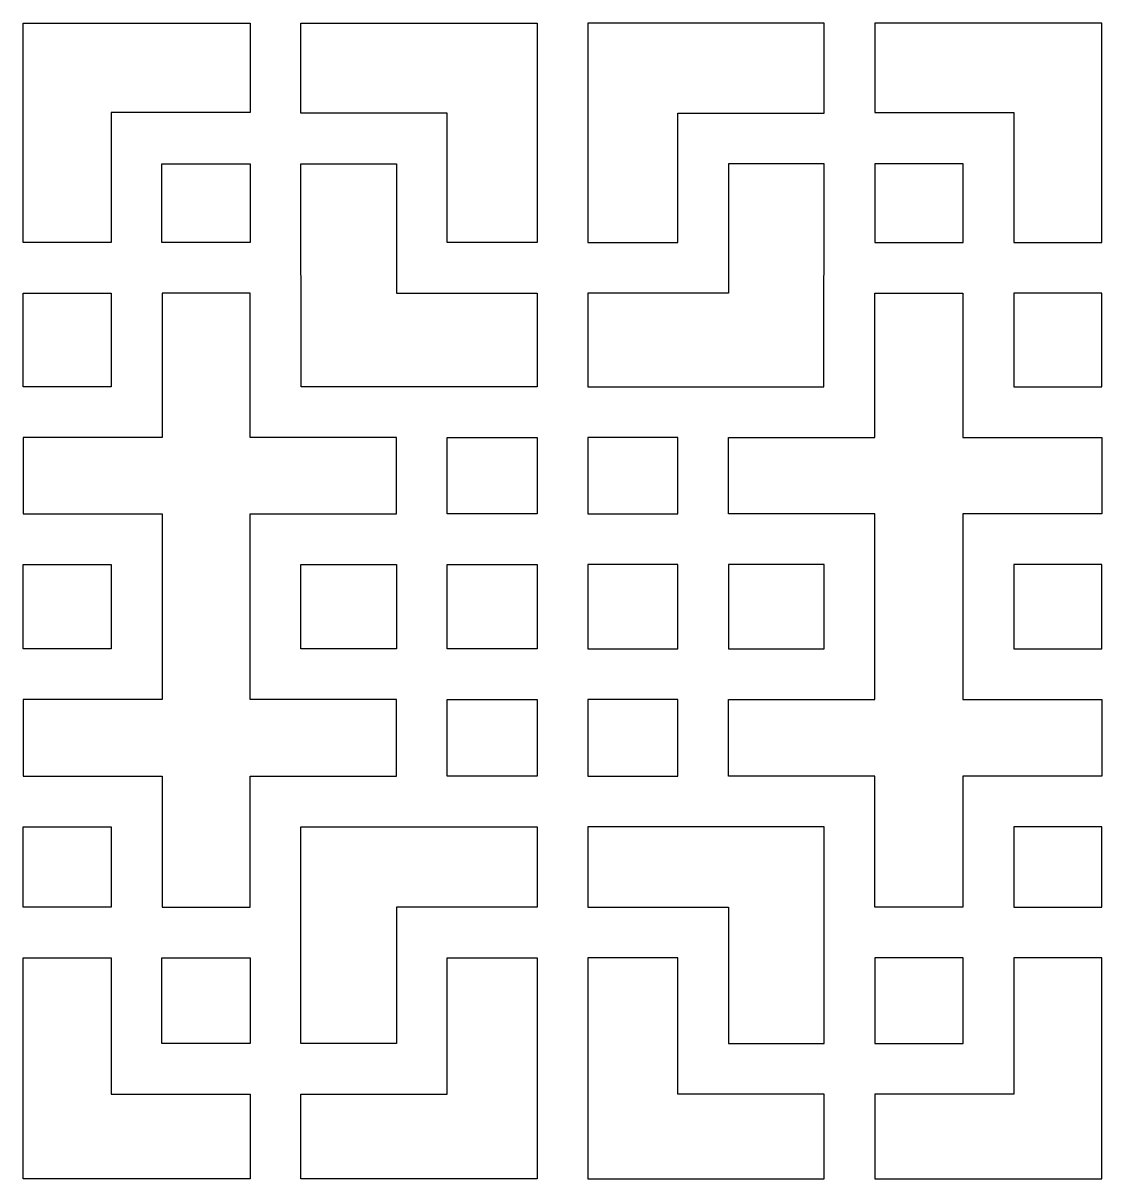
# Model space of a CAD drawing. Header units: centimetres. Extents: x -149 to 149, y -171 to 171.
# Drawn here: x 61 to 108.7, y 54.2 to 105.2 of the extents above; entities that cross this region are included whole.
import ezdxf

# ---------------------------------------------------------------- set-up
doc = ezdxf.new("R2010")
doc.units = ezdxf.units.CM
doc.header["$MEASUREMENT"] = 0
doc.layers.add('layer 1', color=7, linetype='Continuous')

msp = doc.modelspace()

# ---------------------------------------------------------------- linework, layer by layer
at = {"layer": 'layer 1', "color": 142}
for points, knots in [([(64.91461, 101.27579), (64.91461, 101.27579), (71.04249, 101.27579), (71.04249, 101.27579), (71.04249, 101.27579), (71.04249, 101.27579), (71.04249, 105.21952), (71.04249, 105.21952), (71.04249, 105.21952), (71.04249, 105.21952), (61.03227, 105.21952), (61.03227, 105.21952), (61.03227, 105.21952), (61.03227, 105.21952), (61.03227, 95.54164), (61.03227, 95.54164), (61.03227, 95.54164), (61.03227, 95.54164), (64.91461, 95.54164), (64.91461, 95.54164), (64.91461, 95.54164), (64.91461, 95.54164), (64.91461, 101.27579), (64.91461, 101.27579)], [0, 0, 0, 0, 0.14285714, 0.14285714, 0.14285714, 0.14285714, 0.28571429, 0.28571429, 0.28571429, 0.28571429, 0.42857143, 0.42857143, 0.42857143, 0.42857143, 0.57142857, 0.57142857, 0.57142857, 0.57142857, 0.71428571, 0.71428571, 0.71428571, 0.71428571, 1, 1, 1, 1]), ([(79.74825, 101.24401), (79.74825, 101.24401), (79.74824, 95.54164), (79.74824, 95.54164), (79.74824, 95.54164), (79.74824, 95.54164), (83.72065, 95.54164), (83.72065, 95.54164), (83.72065, 95.54164), (83.72065, 95.54164), (83.72065, 105.21952), (83.72065, 105.21952), (83.72065, 105.21952), (83.72065, 105.21952), (73.27872, 105.21952), (73.27872, 105.21952), (73.27872, 105.21952), (73.27872, 105.21952), (73.27872, 101.24401), (73.27872, 101.24401), (73.27872, 101.24401), (73.27872, 101.24401), (79.74825, 101.24401), (79.74825, 101.24401)], [0, 0, 0, 0, 0.14285714, 0.14285714, 0.14285714, 0.14285714, 0.28571429, 0.28571429, 0.28571429, 0.28571429, 0.42857143, 0.42857143, 0.42857143, 0.42857143, 0.57142857, 0.57142857, 0.57142857, 0.57142857, 0.71428571, 0.71428571, 0.71428571, 0.71428571, 1, 1, 1, 1]), ([(89.92958, 101.24401), (89.92958, 101.24401), (89.92959, 95.54164), (89.92959, 95.54164), (89.92959, 95.54164), (89.92959, 95.54164), (85.95718, 95.54164), (85.95718, 95.54164), (85.95718, 95.54164), (85.95718, 95.54164), (85.95718, 105.21952), (85.95718, 105.21952), (85.95718, 105.21952), (85.95718, 105.21952), (96.39912, 105.21952), (96.39912, 105.21952), (96.39912, 105.21952), (96.39912, 105.21952), (96.39912, 101.24401), (96.39912, 101.24401), (96.39912, 101.24401), (96.39912, 101.24401), (89.92958, 101.24401), (89.92958, 101.24401)], [0, 0, 0, 0, 0.14285714, 0.14285714, 0.14285714, 0.14285714, 0.28571429, 0.28571429, 0.28571429, 0.28571429, 0.42857143, 0.42857143, 0.42857143, 0.42857143, 0.57142857, 0.57142857, 0.57142857, 0.57142857, 0.71428571, 0.71428571, 0.71428571, 0.71428571, 1, 1, 1, 1]), ([(104.76322, 101.27579), (104.76322, 101.27579), (98.63534, 101.27579), (98.63534, 101.27579), (98.63534, 101.27579), (98.63534, 101.27579), (98.63534, 105.21952), (98.63534, 105.21952), (98.63534, 105.21952), (98.63534, 105.21952), (108.64556, 105.21952), (108.64556, 105.21952), (108.64556, 105.21952), (108.64556, 105.21952), (108.64556, 95.54164), (108.64556, 95.54164), (108.64556, 95.54164), (108.64556, 95.54164), (104.76322, 95.54164), (104.76322, 95.54164), (104.76322, 95.54164), (104.76322, 95.54164), (104.76322, 101.27579), (104.76322, 101.27579)], [0, 0, 0, 0, 0.14285714, 0.14285714, 0.14285714, 0.14285714, 0.28571429, 0.28571429, 0.28571429, 0.28571429, 0.42857143, 0.42857143, 0.42857143, 0.42857143, 0.57142857, 0.57142857, 0.57142857, 0.57142857, 0.71428571, 0.71428571, 0.71428571, 0.71428571, 1, 1, 1, 1]), ([(71.04249, 99.00779), (71.04249, 99.00779), (67.15084, 99.00779), (67.15084, 99.00779), (67.15084, 99.00779), (67.15084, 99.00779), (67.15084, 95.54164), (67.15084, 95.54164), (67.15084, 95.54164), (67.15084, 95.54164), (71.04249, 95.54164), (71.04249, 95.54164), (71.04249, 95.54164), (71.04249, 95.54164), (71.04249, 99.00779), (71.04249, 99.00779)], [0, 0, 0, 0, 0.2, 0.2, 0.2, 0.2, 0.4, 0.4, 0.4, 0.4, 0.6, 0.6, 0.6, 0.6, 1, 1, 1, 1]), ([(73.30184, 89.16211), (73.30184, 89.16211), (83.72065, 89.16219), (83.72065, 89.16219), (83.72065, 89.16219), (83.72065, 89.16219), (83.72065, 93.30542), (83.72065, 93.30542), (83.72065, 93.30542), (83.72065, 93.30542), (77.50891, 93.30485), (77.50891, 93.30485), (77.50891, 93.30485), (77.50891, 93.30485), (77.50891, 99.00779), (77.50891, 99.00779), (77.50891, 99.00779), (77.50891, 99.00779), (73.28182, 99.00779), (73.28182, 99.00779), (73.28182, 99.00779), (73.28182, 99.00779), (73.30184, 89.16211), (73.30184, 89.16211)], [0, 0, 0, 0, 0.14285714, 0.14285714, 0.14285714, 0.14285714, 0.28571429, 0.28571429, 0.28571429, 0.28571429, 0.42857143, 0.42857143, 0.42857143, 0.42857143, 0.57142857, 0.57142857, 0.57142857, 0.57142857, 0.71428571, 0.71428571, 0.71428571, 0.71428571, 1, 1, 1, 1]), ([(96.376, 89.16211), (96.376, 89.16211), (85.95718, 89.16219), (85.95718, 89.16219), (85.95718, 89.16219), (85.95718, 89.16219), (85.95718, 93.30542), (85.95718, 93.30542), (85.95718, 93.30542), (85.95718, 93.30542), (92.16892, 93.30485), (92.16892, 93.30485), (92.16892, 93.30485), (92.16892, 93.30485), (92.16892, 99.00779), (92.16892, 99.00779), (92.16892, 99.00779), (92.16892, 99.00779), (96.39601, 99.00779), (96.39601, 99.00779), (96.39601, 99.00779), (96.39601, 99.00779), (96.376, 89.16211), (96.376, 89.16211)], [0, 0, 0, 0, 0.14285714, 0.14285714, 0.14285714, 0.14285714, 0.28571429, 0.28571429, 0.28571429, 0.28571429, 0.42857143, 0.42857143, 0.42857143, 0.42857143, 0.57142857, 0.57142857, 0.57142857, 0.57142857, 0.71428571, 0.71428571, 0.71428571, 0.71428571, 1, 1, 1, 1]), ([(98.63534, 99.00779), (98.63534, 99.00779), (102.527, 99.00779), (102.527, 99.00779), (102.527, 99.00779), (102.527, 99.00779), (102.527, 95.54164), (102.527, 95.54164), (102.527, 95.54164), (102.527, 95.54164), (98.63534, 95.54164), (98.63534, 95.54164), (98.63534, 95.54164), (98.63534, 95.54164), (98.63534, 99.00779), (98.63534, 99.00779)], [0, 0, 0, 0, 0.2, 0.2, 0.2, 0.2, 0.4, 0.4, 0.4, 0.4, 0.6, 0.6, 0.6, 0.6, 1, 1, 1, 1]), ([(71.04248, 83.55298), (71.04248, 83.55298), (71.04249, 75.35972), (71.04249, 75.35972), (71.04249, 75.35972), (71.04249, 75.35972), (77.50891, 75.35971), (77.50891, 75.35971), (77.50891, 75.35971), (77.50891, 75.35971), (77.50891, 71.98052), (77.50891, 71.98052), (77.50891, 71.98052), (77.50891, 71.98052), (71.04249, 71.98052), (71.04249, 71.98052), (71.04249, 71.98052), (71.04249, 71.98052), (71.04249, 66.19117), (71.04249, 66.19117), (71.04249, 66.19117), (71.04249, 66.19117), (67.15705, 66.19117), (67.15705, 66.19117), (67.15705, 66.19117), (67.15705, 66.19117), (67.15705, 71.9836), (67.15705, 71.9836), (67.15705, 71.9836), (67.15705, 71.9836), (61.02606, 71.98052), (61.02606, 71.98052), (61.02606, 71.98052), (61.02606, 71.98052), (61.02606, 75.35971), (61.02606, 75.35971), (61.02606, 75.35971), (61.02606, 75.35971), (67.15705, 75.35971), (67.15705, 75.35971), (67.15705, 75.35971), (67.15705, 75.35971), (67.15705, 83.55297), (67.15705, 83.55297), (67.15705, 83.55297), (67.15705, 83.55297), (61.02606, 83.55298), (61.02606, 83.55298), (61.02606, 83.55298), (61.02606, 83.55298), (61.02606, 86.92286), (61.02606, 86.92286), (61.02606, 86.92286), (61.02606, 86.92286), (67.15705, 86.92285), (67.15705, 86.92285), (67.15705, 86.92285), (67.15705, 86.92285), (67.15705, 93.30542), (67.15705, 93.30542), (67.15705, 93.30542), (67.15705, 93.30542), (71.04249, 93.30542), (71.04249, 93.30542), (71.04249, 93.30542), (71.04249, 93.30542), (71.04249, 86.92286), (71.04249, 86.92286), (71.04249, 86.92286), (71.04249, 86.92286), (77.50891, 86.92286), (77.50891, 86.92286), (77.50891, 86.92286), (77.50891, 86.92286), (77.50891, 83.55298), (77.50891, 83.55298), (77.50891, 83.55298), (77.50891, 83.55298), (71.04248, 83.55298), (71.04248, 83.55298)], [0, 0, 0, 0, 0.04761905, 0.04761905, 0.04761905, 0.04761905, 0.0952381, 0.0952381, 0.0952381, 0.0952381, 0.14285714, 0.14285714, 0.14285714, 0.14285714, 0.19047619, 0.19047619, 0.19047619, 0.19047619, 0.23809524, 0.23809524, 0.23809524, 0.23809524, 0.28571429, 0.28571429, 0.28571429, 0.28571429, 0.33333333, 0.33333333, 0.33333333, 0.33333333, 0.38095238, 0.38095238, 0.38095238, 0.38095238, 0.42857143, 0.42857143, 0.42857143, 0.42857143, 0.47619048, 0.47619048, 0.47619048, 0.47619048, 0.52380952, 0.52380952, 0.52380952, 0.52380952, 0.57142857, 0.57142857, 0.57142857, 0.57142857, 0.61904762, 0.61904762, 0.61904762, 0.61904762, 0.66666667, 0.66666667, 0.66666667, 0.66666667, 0.71428571, 0.71428571, 0.71428571, 0.71428571, 0.76190476, 0.76190476, 0.76190476, 0.76190476, 0.80952381, 0.80952381, 0.80952381, 0.80952381, 0.85714286, 0.85714286, 0.85714286, 0.85714286, 0.9047619, 0.9047619, 0.9047619, 0.9047619, 1, 1, 1, 1]), ([(64.91461, 93.30232), (64.91461, 93.30232), (61.02606, 93.30232), (61.02606, 93.30232), (61.02606, 93.30232), (61.02606, 93.30232), (61.02606, 89.16219), (61.02606, 89.16219), (61.02606, 89.16219), (61.02606, 89.16219), (64.91461, 89.16219), (64.91461, 89.16219), (64.91461, 89.16219), (64.91461, 89.16219), (64.91461, 93.30232), (64.91461, 93.30232)], [0, 0, 0, 0, 0.2, 0.2, 0.2, 0.2, 0.4, 0.4, 0.4, 0.4, 0.6, 0.6, 0.6, 0.6, 1, 1, 1, 1]), ([(98.63536, 83.55298), (98.63536, 83.55298), (98.63534, 75.35972), (98.63534, 75.35972), (98.63534, 75.35972), (98.63534, 75.35972), (92.16892, 75.35971), (92.16892, 75.35971), (92.16892, 75.35971), (92.16892, 75.35971), (92.16892, 71.98052), (92.16892, 71.98052), (92.16892, 71.98052), (92.16892, 71.98052), (98.63534, 71.98052), (98.63534, 71.98052), (98.63534, 71.98052), (98.63534, 71.98052), (98.63534, 66.19117), (98.63534, 66.19117), (98.63534, 66.19117), (98.63534, 66.19117), (102.52079, 66.19117), (102.52079, 66.19117), (102.52079, 66.19117), (102.52079, 66.19117), (102.52079, 71.9836), (102.52079, 71.9836), (102.52079, 71.9836), (102.52079, 71.9836), (108.65177, 71.98052), (108.65177, 71.98052), (108.65177, 71.98052), (108.65177, 71.98052), (108.65177, 75.35971), (108.65177, 75.35971), (108.65177, 75.35971), (108.65177, 75.35971), (102.52079, 75.35971), (102.52079, 75.35971), (102.52079, 75.35971), (102.52079, 75.35971), (102.52079, 83.55297), (102.52079, 83.55297), (102.52079, 83.55297), (102.52079, 83.55297), (108.65177, 83.55298), (108.65177, 83.55298), (108.65177, 83.55298), (108.65177, 83.55298), (108.65177, 86.92286), (108.65177, 86.92286), (108.65177, 86.92286), (108.65177, 86.92286), (102.52079, 86.92285), (102.52079, 86.92285), (102.52079, 86.92285), (102.52079, 86.92285), (102.52079, 93.30542), (102.52079, 93.30542), (102.52079, 93.30542), (102.52079, 93.30542), (98.63534, 93.30542), (98.63534, 93.30542), (98.63534, 93.30542), (98.63534, 93.30542), (98.63534, 86.92286), (98.63534, 86.92286), (98.63534, 86.92286), (98.63534, 86.92286), (92.16892, 86.92286), (92.16892, 86.92286), (92.16892, 86.92286), (92.16892, 86.92286), (92.16892, 83.55298), (92.16892, 83.55298), (92.16892, 83.55298), (92.16892, 83.55298), (98.63536, 83.55298), (98.63536, 83.55298)], [0, 0, 0, 0, 0.04761905, 0.04761905, 0.04761905, 0.04761905, 0.0952381, 0.0952381, 0.0952381, 0.0952381, 0.14285714, 0.14285714, 0.14285714, 0.14285714, 0.19047619, 0.19047619, 0.19047619, 0.19047619, 0.23809524, 0.23809524, 0.23809524, 0.23809524, 0.28571429, 0.28571429, 0.28571429, 0.28571429, 0.33333333, 0.33333333, 0.33333333, 0.33333333, 0.38095238, 0.38095238, 0.38095238, 0.38095238, 0.42857143, 0.42857143, 0.42857143, 0.42857143, 0.47619048, 0.47619048, 0.47619048, 0.47619048, 0.52380952, 0.52380952, 0.52380952, 0.52380952, 0.57142857, 0.57142857, 0.57142857, 0.57142857, 0.61904762, 0.61904762, 0.61904762, 0.61904762, 0.66666667, 0.66666667, 0.66666667, 0.66666667, 0.71428571, 0.71428571, 0.71428571, 0.71428571, 0.76190476, 0.76190476, 0.76190476, 0.76190476, 0.80952381, 0.80952381, 0.80952381, 0.80952381, 0.85714286, 0.85714286, 0.85714286, 0.85714286, 0.9047619, 0.9047619, 0.9047619, 0.9047619, 1, 1, 1, 1]), ([(104.76322, 93.30232), (104.76322, 93.30232), (108.65177, 93.30232), (108.65177, 93.30232), (108.65177, 93.30232), (108.65177, 93.30232), (108.65177, 89.16219), (108.65177, 89.16219), (108.65177, 89.16219), (108.65177, 89.16219), (104.76322, 89.16219), (104.76322, 89.16219), (104.76322, 89.16219), (104.76322, 89.16219), (104.76322, 93.30232), (104.76322, 93.30232)], [0, 0, 0, 0, 0.2, 0.2, 0.2, 0.2, 0.4, 0.4, 0.4, 0.4, 0.6, 0.6, 0.6, 0.6, 1, 1, 1, 1]), ([(83.72065, 86.92595), (83.72065, 86.92595), (79.74514, 86.92595), (79.74514, 86.92595), (79.74514, 86.92595), (79.74514, 86.92595), (79.74514, 83.55298), (79.74514, 83.55298), (79.74514, 83.55298), (79.74514, 83.55298), (83.72065, 83.55298), (83.72065, 83.55298), (83.72065, 83.55298), (83.72065, 83.55298), (83.72065, 86.92595), (83.72065, 86.92595)], [0, 0, 0, 0, 0.2, 0.2, 0.2, 0.2, 0.4, 0.4, 0.4, 0.4, 0.6, 0.6, 0.6, 0.6, 1, 1, 1, 1]), ([(85.95718, 86.92595), (85.95718, 86.92595), (89.9327, 86.92595), (89.9327, 86.92595), (89.9327, 86.92595), (89.9327, 86.92595), (89.9327, 83.55298), (89.9327, 83.55298), (89.9327, 83.55298), (89.9327, 83.55298), (85.95718, 83.55298), (85.95718, 83.55298), (85.95718, 83.55298), (85.95718, 83.55298), (85.95718, 86.92595), (85.95718, 86.92595)], [0, 0, 0, 0, 0.2, 0.2, 0.2, 0.2, 0.4, 0.4, 0.4, 0.4, 0.6, 0.6, 0.6, 0.6, 1, 1, 1, 1]), ([(64.91461, 81.31987), (64.91461, 81.31987), (61.02296, 81.31987), (61.02296, 81.31987), (61.02296, 81.31987), (61.02296, 81.31987), (61.02296, 77.59594), (61.02296, 77.59594), (61.02296, 77.59594), (61.02296, 77.59594), (64.91461, 77.59594), (64.91461, 77.59594), (64.91461, 77.59594), (64.91461, 77.59594), (64.91461, 81.31987), (64.91461, 81.31987)], [0, 0, 0, 0, 0.2, 0.2, 0.2, 0.2, 0.4, 0.4, 0.4, 0.4, 0.6, 0.6, 0.6, 0.6, 1, 1, 1, 1]), ([(77.51512, 81.31675), (77.51512, 81.31675), (73.28182, 81.31675), (73.28182, 81.31675), (73.28182, 81.31675), (73.28182, 81.31675), (73.28182, 77.60215), (73.28182, 77.60215), (73.28182, 77.60215), (73.28182, 77.60215), (77.51512, 77.60215), (77.51512, 77.60215), (77.51512, 77.60215), (77.51512, 77.60215), (77.51512, 81.31675), (77.51512, 81.31675)], [0, 0, 0, 0, 0.2, 0.2, 0.2, 0.2, 0.4, 0.4, 0.4, 0.4, 0.6, 0.6, 0.6, 0.6, 1, 1, 1, 1]), ([(83.72065, 81.31675), (83.72065, 81.31675), (79.74514, 81.31675), (79.74514, 81.31675), (79.74514, 81.31675), (79.74514, 81.31675), (79.74514, 77.59594), (79.74514, 77.59594), (79.74514, 77.59594), (79.74514, 77.59594), (83.72065, 77.59594), (83.72065, 77.59594), (83.72065, 77.59594), (83.72065, 77.59594), (83.72065, 81.31675), (83.72065, 81.31675)], [0, 0, 0, 0, 0.2, 0.2, 0.2, 0.2, 0.4, 0.4, 0.4, 0.4, 0.6, 0.6, 0.6, 0.6, 1, 1, 1, 1]), ([(85.95718, 81.31675), (85.95718, 81.31675), (89.9327, 81.31675), (89.9327, 81.31675), (89.9327, 81.31675), (89.9327, 81.31675), (89.9327, 77.59594), (89.9327, 77.59594), (89.9327, 77.59594), (89.9327, 77.59594), (85.95718, 77.59594), (85.95718, 77.59594), (85.95718, 77.59594), (85.95718, 77.59594), (85.95718, 81.31675), (85.95718, 81.31675)], [0, 0, 0, 0, 0.2, 0.2, 0.2, 0.2, 0.4, 0.4, 0.4, 0.4, 0.6, 0.6, 0.6, 0.6, 1, 1, 1, 1]), ([(92.16271, 81.31675), (92.16271, 81.31675), (96.39601, 81.31675), (96.39601, 81.31675), (96.39601, 81.31675), (96.39601, 81.31675), (96.39601, 77.60215), (96.39601, 77.60215), (96.39601, 77.60215), (96.39601, 77.60215), (92.16271, 77.60215), (92.16271, 77.60215), (92.16271, 77.60215), (92.16271, 77.60215), (92.16271, 81.31675), (92.16271, 81.31675)], [0, 0, 0, 0, 0.2, 0.2, 0.2, 0.2, 0.4, 0.4, 0.4, 0.4, 0.6, 0.6, 0.6, 0.6, 1, 1, 1, 1]), ([(104.76322, 81.31987), (104.76322, 81.31987), (108.65488, 81.31987), (108.65488, 81.31987), (108.65488, 81.31987), (108.65488, 81.31987), (108.65488, 77.59594), (108.65488, 77.59594), (108.65488, 77.59594), (108.65488, 77.59594), (104.76322, 77.59594), (104.76322, 77.59594), (104.76322, 77.59594), (104.76322, 77.59594), (104.76322, 81.31987), (104.76322, 81.31987)], [0, 0, 0, 0, 0.2, 0.2, 0.2, 0.2, 0.4, 0.4, 0.4, 0.4, 0.6, 0.6, 0.6, 0.6, 1, 1, 1, 1]), ([(83.72001, 75.36484), (83.72001, 75.36484), (79.74712, 75.36484), (79.74712, 75.36484), (79.74712, 75.36484), (79.74712, 75.36484), (79.74712, 71.97775), (79.74712, 71.97775), (79.74712, 71.97775), (79.74712, 71.97775), (83.72001, 71.97775), (83.72001, 71.97775), (83.72001, 71.97775), (83.72001, 71.97775), (83.72001, 75.36484), (83.72001, 75.36484)], [0, 0, 0, 0, 0.2, 0.2, 0.2, 0.2, 0.4, 0.4, 0.4, 0.4, 0.6, 0.6, 0.6, 0.6, 1, 1, 1, 1]), ([(85.95782, 75.36484), (85.95782, 75.36484), (89.93071, 75.36484), (89.93071, 75.36484), (89.93071, 75.36484), (89.93071, 75.36484), (89.93071, 71.97775), (89.93071, 71.97775), (89.93071, 71.97775), (89.93071, 71.97775), (85.95782, 71.97775), (85.95782, 71.97775), (85.95782, 71.97775), (85.95782, 71.97775), (85.95782, 75.36484), (85.95782, 75.36484)], [0, 0, 0, 0, 0.2, 0.2, 0.2, 0.2, 0.4, 0.4, 0.4, 0.4, 0.6, 0.6, 0.6, 0.6, 1, 1, 1, 1]), ([(64.91461, 69.74739), (64.91461, 69.74739), (61.02606, 69.74739), (61.02606, 69.74739), (61.02606, 69.74739), (61.02606, 69.74739), (61.02606, 66.19738), (61.02606, 66.19738), (61.02606, 66.19738), (61.02606, 66.19738), (64.91461, 66.19738), (64.91461, 66.19738), (64.91461, 66.19738), (64.91461, 66.19738), (64.91461, 69.74739), (64.91461, 69.74739)], [0, 0, 0, 0, 0.2, 0.2, 0.2, 0.2, 0.4, 0.4, 0.4, 0.4, 0.6, 0.6, 0.6, 0.6, 1, 1, 1, 1]), ([(77.50891, 66.19738), (77.50891, 66.19738), (83.72065, 66.19587), (83.72065, 66.19587), (83.72065, 66.19587), (83.72065, 66.19587), (83.72065, 69.74429), (83.72065, 69.74429), (83.72065, 69.74429), (83.72065, 69.74429), (73.28853, 69.74429), (73.28853, 69.74429), (73.28853, 69.74429), (73.28853, 69.74429), (73.28182, 60.1751), (73.28182, 60.1751), (73.28182, 60.1751), (73.28182, 60.1751), (77.50891, 60.1751), (77.50891, 60.1751), (77.50891, 60.1751), (77.50891, 60.1751), (77.50891, 66.19738), (77.50891, 66.19738)], [0, 0, 0, 0, 0.14285714, 0.14285714, 0.14285714, 0.14285714, 0.28571429, 0.28571429, 0.28571429, 0.28571429, 0.42857143, 0.42857143, 0.42857143, 0.42857143, 0.57142857, 0.57142857, 0.57142857, 0.57142857, 0.71428571, 0.71428571, 0.71428571, 0.71428571, 1, 1, 1, 1]), ([(92.16892, 66.19738), (92.16892, 66.19738), (85.95718, 66.19587), (85.95718, 66.19587), (85.95718, 66.19587), (85.95718, 66.19587), (85.95718, 69.74429), (85.95718, 69.74429), (85.95718, 69.74429), (85.95718, 69.74429), (96.3893, 69.74429), (96.3893, 69.74429), (96.3893, 69.74429), (96.3893, 69.74429), (96.39601, 60.1751), (96.39601, 60.1751), (96.39601, 60.1751), (96.39601, 60.1751), (92.16892, 60.1751), (92.16892, 60.1751), (92.16892, 60.1751), (92.16892, 60.1751), (92.16892, 66.19738), (92.16892, 66.19738)], [0, 0, 0, 0, 0.14285714, 0.14285714, 0.14285714, 0.14285714, 0.28571429, 0.28571429, 0.28571429, 0.28571429, 0.42857143, 0.42857143, 0.42857143, 0.42857143, 0.57142857, 0.57142857, 0.57142857, 0.57142857, 0.71428571, 0.71428571, 0.71428571, 0.71428571, 1, 1, 1, 1]), ([(104.76322, 69.74739), (104.76322, 69.74739), (108.65177, 69.74739), (108.65177, 69.74739), (108.65177, 69.74739), (108.65177, 69.74739), (108.65177, 66.19738), (108.65177, 66.19738), (108.65177, 66.19738), (108.65177, 66.19738), (104.76322, 66.19738), (104.76322, 66.19738), (104.76322, 66.19738), (104.76322, 66.19738), (104.76322, 69.74739), (104.76322, 69.74739)], [0, 0, 0, 0, 0.2, 0.2, 0.2, 0.2, 0.4, 0.4, 0.4, 0.4, 0.6, 0.6, 0.6, 0.6, 1, 1, 1, 1]), ([(64.91461, 57.93888), (64.91461, 57.93888), (64.91461, 63.95805), (64.91461, 63.95805), (64.91461, 63.95805), (64.91461, 63.95805), (61.02606, 63.95805), (61.02606, 63.95805), (61.02606, 63.95805), (61.02606, 63.95805), (61.02606, 54.19941), (61.02606, 54.19941), (61.02606, 54.19941), (61.02606, 54.19941), (71.04249, 54.19941), (71.04249, 54.19941), (71.04249, 54.19941), (71.04249, 54.19941), (71.04249, 57.93888), (71.04249, 57.93888), (71.04249, 57.93888), (71.04249, 57.93888), (64.91461, 57.93888), (64.91461, 57.93888)], [0, 0, 0, 0, 0.14285714, 0.14285714, 0.14285714, 0.14285714, 0.28571429, 0.28571429, 0.28571429, 0.28571429, 0.42857143, 0.42857143, 0.42857143, 0.42857143, 0.57142857, 0.57142857, 0.57142857, 0.57142857, 0.71428571, 0.71428571, 0.71428571, 0.71428571, 1, 1, 1, 1]), ([(71.04249, 63.96116), (71.04249, 63.96116), (67.15084, 63.96116), (67.15084, 63.96116), (67.15084, 63.96116), (67.15084, 63.96116), (67.15084, 60.1751), (67.15084, 60.1751), (67.15084, 60.1751), (67.15084, 60.1751), (71.04249, 60.1751), (71.04249, 60.1751), (71.04249, 60.1751), (71.04249, 60.1751), (71.04249, 63.96116), (71.04249, 63.96116)], [0, 0, 0, 0, 0.2, 0.2, 0.2, 0.2, 0.4, 0.4, 0.4, 0.4, 0.6, 0.6, 0.6, 0.6, 1, 1, 1, 1]), ([(83.72065, 63.95805), (83.72065, 63.95805), (79.74514, 63.95805), (79.74514, 63.95805), (79.74514, 63.95805), (79.74514, 63.95805), (79.74823, 57.93888), (79.74823, 57.93888), (79.74823, 57.93888), (79.74823, 57.93888), (73.28182, 57.93888), (73.28182, 57.93888), (73.28182, 57.93888), (73.28182, 57.93888), (73.28182, 54.19941), (73.28182, 54.19941), (73.28182, 54.19941), (73.28182, 54.19941), (83.72065, 54.19941), (83.72065, 54.19941), (83.72065, 54.19941), (83.72065, 54.19941), (83.72065, 63.95805), (83.72065, 63.95805)], [0, 0, 0, 0, 0.14285714, 0.14285714, 0.14285714, 0.14285714, 0.28571429, 0.28571429, 0.28571429, 0.28571429, 0.42857143, 0.42857143, 0.42857143, 0.42857143, 0.57142857, 0.57142857, 0.57142857, 0.57142857, 0.71428571, 0.71428571, 0.71428571, 0.71428571, 1, 1, 1, 1]), ([(85.95718, 63.95805), (85.95718, 63.95805), (89.9327, 63.95805), (89.9327, 63.95805), (89.9327, 63.95805), (89.9327, 63.95805), (89.9296, 57.93888), (89.9296, 57.93888), (89.9296, 57.93888), (89.9296, 57.93888), (96.39601, 57.93888), (96.39601, 57.93888), (96.39601, 57.93888), (96.39601, 57.93888), (96.39601, 54.19941), (96.39601, 54.19941), (96.39601, 54.19941), (96.39601, 54.19941), (85.95718, 54.19941), (85.95718, 54.19941), (85.95718, 54.19941), (85.95718, 54.19941), (85.95718, 63.95805), (85.95718, 63.95805)], [0, 0, 0, 0, 0.14285714, 0.14285714, 0.14285714, 0.14285714, 0.28571429, 0.28571429, 0.28571429, 0.28571429, 0.42857143, 0.42857143, 0.42857143, 0.42857143, 0.57142857, 0.57142857, 0.57142857, 0.57142857, 0.71428571, 0.71428571, 0.71428571, 0.71428571, 1, 1, 1, 1]), ([(98.63534, 63.96116), (98.63534, 63.96116), (102.527, 63.96116), (102.527, 63.96116), (102.527, 63.96116), (102.527, 63.96116), (102.527, 60.1751), (102.527, 60.1751), (102.527, 60.1751), (102.527, 60.1751), (98.63534, 60.1751), (98.63534, 60.1751), (98.63534, 60.1751), (98.63534, 60.1751), (98.63534, 63.96116), (98.63534, 63.96116)], [0, 0, 0, 0, 0.2, 0.2, 0.2, 0.2, 0.4, 0.4, 0.4, 0.4, 0.6, 0.6, 0.6, 0.6, 1, 1, 1, 1]), ([(104.76322, 57.93888), (104.76322, 57.93888), (104.76322, 63.95805), (104.76322, 63.95805), (104.76322, 63.95805), (104.76322, 63.95805), (108.65177, 63.95805), (108.65177, 63.95805), (108.65177, 63.95805), (108.65177, 63.95805), (108.65177, 54.19941), (108.65177, 54.19941), (108.65177, 54.19941), (108.65177, 54.19941), (98.63534, 54.19941), (98.63534, 54.19941), (98.63534, 54.19941), (98.63534, 54.19941), (98.63534, 57.93888), (98.63534, 57.93888), (98.63534, 57.93888), (98.63534, 57.93888), (104.76322, 57.93888), (104.76322, 57.93888)], [0, 0, 0, 0, 0.14285714, 0.14285714, 0.14285714, 0.14285714, 0.28571429, 0.28571429, 0.28571429, 0.28571429, 0.42857143, 0.42857143, 0.42857143, 0.42857143, 0.57142857, 0.57142857, 0.57142857, 0.57142857, 0.71428571, 0.71428571, 0.71428571, 0.71428571, 1, 1, 1, 1])]:
    msp.add_open_spline(points, degree=3, knots=knots, dxfattribs=at)
at = {"layer": 'layer 1', "color": 250, "lineweight": 9}
for points, knots in [([(64.91461, 101.27579), (64.91461, 101.27579), (71.04249, 101.27579), (71.04249, 101.27579), (71.04249, 101.27579), (71.04249, 101.27579), (71.04249, 105.21952), (71.04249, 105.21952), (71.04249, 105.21952), (71.04249, 105.21952), (61.03227, 105.21952), (61.03227, 105.21952), (61.03227, 105.21952), (61.03227, 105.21952), (61.03227, 95.54164), (61.03227, 95.54164), (61.03227, 95.54164), (61.03227, 95.54164), (64.91461, 95.54164), (64.91461, 95.54164), (64.91461, 95.54164), (64.91461, 95.54164), (64.91461, 101.27579), (64.91461, 101.27579)], [0, 0, 0, 0, 0.14285714, 0.14285714, 0.14285714, 0.14285714, 0.28571429, 0.28571429, 0.28571429, 0.28571429, 0.42857143, 0.42857143, 0.42857143, 0.42857143, 0.57142857, 0.57142857, 0.57142857, 0.57142857, 0.71428571, 0.71428571, 0.71428571, 0.71428571, 1, 1, 1, 1]), ([(79.74825, 101.24401), (79.74825, 101.24401), (79.74824, 95.54164), (79.74824, 95.54164), (79.74824, 95.54164), (79.74824, 95.54164), (83.72065, 95.54164), (83.72065, 95.54164), (83.72065, 95.54164), (83.72065, 95.54164), (83.72065, 105.21952), (83.72065, 105.21952), (83.72065, 105.21952), (83.72065, 105.21952), (73.27872, 105.21952), (73.27872, 105.21952), (73.27872, 105.21952), (73.27872, 105.21952), (73.27872, 101.24401), (73.27872, 101.24401), (73.27872, 101.24401), (73.27872, 101.24401), (79.74825, 101.24401), (79.74825, 101.24401)], [0, 0, 0, 0, 0.14285714, 0.14285714, 0.14285714, 0.14285714, 0.28571429, 0.28571429, 0.28571429, 0.28571429, 0.42857143, 0.42857143, 0.42857143, 0.42857143, 0.57142857, 0.57142857, 0.57142857, 0.57142857, 0.71428571, 0.71428571, 0.71428571, 0.71428571, 1, 1, 1, 1]), ([(89.92958, 101.24401), (89.92958, 101.24401), (89.92959, 95.54164), (89.92959, 95.54164), (89.92959, 95.54164), (89.92959, 95.54164), (85.95718, 95.54164), (85.95718, 95.54164), (85.95718, 95.54164), (85.95718, 95.54164), (85.95718, 105.21952), (85.95718, 105.21952), (85.95718, 105.21952), (85.95718, 105.21952), (96.39912, 105.21952), (96.39912, 105.21952), (96.39912, 105.21952), (96.39912, 105.21952), (96.39912, 101.24401), (96.39912, 101.24401), (96.39912, 101.24401), (96.39912, 101.24401), (89.92958, 101.24401), (89.92958, 101.24401)], [0, 0, 0, 0, 0.14285714, 0.14285714, 0.14285714, 0.14285714, 0.28571429, 0.28571429, 0.28571429, 0.28571429, 0.42857143, 0.42857143, 0.42857143, 0.42857143, 0.57142857, 0.57142857, 0.57142857, 0.57142857, 0.71428571, 0.71428571, 0.71428571, 0.71428571, 1, 1, 1, 1]), ([(104.76322, 101.27579), (104.76322, 101.27579), (98.63534, 101.27579), (98.63534, 101.27579), (98.63534, 101.27579), (98.63534, 101.27579), (98.63534, 105.21952), (98.63534, 105.21952), (98.63534, 105.21952), (98.63534, 105.21952), (108.64556, 105.21952), (108.64556, 105.21952), (108.64556, 105.21952), (108.64556, 105.21952), (108.64556, 95.54164), (108.64556, 95.54164), (108.64556, 95.54164), (108.64556, 95.54164), (104.76322, 95.54164), (104.76322, 95.54164), (104.76322, 95.54164), (104.76322, 95.54164), (104.76322, 101.27579), (104.76322, 101.27579)], [0, 0, 0, 0, 0.14285714, 0.14285714, 0.14285714, 0.14285714, 0.28571429, 0.28571429, 0.28571429, 0.28571429, 0.42857143, 0.42857143, 0.42857143, 0.42857143, 0.57142857, 0.57142857, 0.57142857, 0.57142857, 0.71428571, 0.71428571, 0.71428571, 0.71428571, 1, 1, 1, 1]), ([(71.04249, 99.00779), (71.04249, 99.00779), (67.15084, 99.00779), (67.15084, 99.00779), (67.15084, 99.00779), (67.15084, 99.00779), (67.15084, 95.54164), (67.15084, 95.54164), (67.15084, 95.54164), (67.15084, 95.54164), (71.04249, 95.54164), (71.04249, 95.54164), (71.04249, 95.54164), (71.04249, 95.54164), (71.04249, 99.00779), (71.04249, 99.00779)], [0, 0, 0, 0, 0.2, 0.2, 0.2, 0.2, 0.4, 0.4, 0.4, 0.4, 0.6, 0.6, 0.6, 0.6, 1, 1, 1, 1]), ([(73.30184, 89.16211), (73.30184, 89.16211), (83.72065, 89.16219), (83.72065, 89.16219), (83.72065, 89.16219), (83.72065, 89.16219), (83.72065, 93.30542), (83.72065, 93.30542), (83.72065, 93.30542), (83.72065, 93.30542), (77.50891, 93.30485), (77.50891, 93.30485), (77.50891, 93.30485), (77.50891, 93.30485), (77.50891, 99.00779), (77.50891, 99.00779), (77.50891, 99.00779), (77.50891, 99.00779), (73.28182, 99.00779), (73.28182, 99.00779), (73.28182, 99.00779), (73.28182, 99.00779), (73.30184, 89.16211), (73.30184, 89.16211)], [0, 0, 0, 0, 0.14285714, 0.14285714, 0.14285714, 0.14285714, 0.28571429, 0.28571429, 0.28571429, 0.28571429, 0.42857143, 0.42857143, 0.42857143, 0.42857143, 0.57142857, 0.57142857, 0.57142857, 0.57142857, 0.71428571, 0.71428571, 0.71428571, 0.71428571, 1, 1, 1, 1]), ([(96.376, 89.16211), (96.376, 89.16211), (85.95718, 89.16219), (85.95718, 89.16219), (85.95718, 89.16219), (85.95718, 89.16219), (85.95718, 93.30542), (85.95718, 93.30542), (85.95718, 93.30542), (85.95718, 93.30542), (92.16892, 93.30485), (92.16892, 93.30485), (92.16892, 93.30485), (92.16892, 93.30485), (92.16892, 99.00779), (92.16892, 99.00779), (92.16892, 99.00779), (92.16892, 99.00779), (96.39601, 99.00779), (96.39601, 99.00779), (96.39601, 99.00779), (96.39601, 99.00779), (96.376, 89.16211), (96.376, 89.16211)], [0, 0, 0, 0, 0.14285714, 0.14285714, 0.14285714, 0.14285714, 0.28571429, 0.28571429, 0.28571429, 0.28571429, 0.42857143, 0.42857143, 0.42857143, 0.42857143, 0.57142857, 0.57142857, 0.57142857, 0.57142857, 0.71428571, 0.71428571, 0.71428571, 0.71428571, 1, 1, 1, 1]), ([(98.63534, 99.00779), (98.63534, 99.00779), (102.527, 99.00779), (102.527, 99.00779), (102.527, 99.00779), (102.527, 99.00779), (102.527, 95.54164), (102.527, 95.54164), (102.527, 95.54164), (102.527, 95.54164), (98.63534, 95.54164), (98.63534, 95.54164), (98.63534, 95.54164), (98.63534, 95.54164), (98.63534, 99.00779), (98.63534, 99.00779)], [0, 0, 0, 0, 0.2, 0.2, 0.2, 0.2, 0.4, 0.4, 0.4, 0.4, 0.6, 0.6, 0.6, 0.6, 1, 1, 1, 1]), ([(71.04248, 83.55298), (71.04248, 83.55298), (71.04249, 75.35972), (71.04249, 75.35972), (71.04249, 75.35972), (71.04249, 75.35972), (77.50891, 75.35971), (77.50891, 75.35971), (77.50891, 75.35971), (77.50891, 75.35971), (77.50891, 71.98052), (77.50891, 71.98052), (77.50891, 71.98052), (77.50891, 71.98052), (71.04249, 71.98052), (71.04249, 71.98052), (71.04249, 71.98052), (71.04249, 71.98052), (71.04249, 66.19117), (71.04249, 66.19117), (71.04249, 66.19117), (71.04249, 66.19117), (67.15705, 66.19117), (67.15705, 66.19117), (67.15705, 66.19117), (67.15705, 66.19117), (67.15705, 71.9836), (67.15705, 71.9836), (67.15705, 71.9836), (67.15705, 71.9836), (61.02606, 71.98052), (61.02606, 71.98052), (61.02606, 71.98052), (61.02606, 71.98052), (61.02606, 75.35971), (61.02606, 75.35971), (61.02606, 75.35971), (61.02606, 75.35971), (67.15705, 75.35971), (67.15705, 75.35971), (67.15705, 75.35971), (67.15705, 75.35971), (67.15705, 83.55297), (67.15705, 83.55297), (67.15705, 83.55297), (67.15705, 83.55297), (61.02606, 83.55298), (61.02606, 83.55298), (61.02606, 83.55298), (61.02606, 83.55298), (61.02606, 86.92286), (61.02606, 86.92286), (61.02606, 86.92286), (61.02606, 86.92286), (67.15705, 86.92285), (67.15705, 86.92285), (67.15705, 86.92285), (67.15705, 86.92285), (67.15705, 93.30542), (67.15705, 93.30542), (67.15705, 93.30542), (67.15705, 93.30542), (71.04249, 93.30542), (71.04249, 93.30542), (71.04249, 93.30542), (71.04249, 93.30542), (71.04249, 86.92286), (71.04249, 86.92286), (71.04249, 86.92286), (71.04249, 86.92286), (77.50891, 86.92286), (77.50891, 86.92286), (77.50891, 86.92286), (77.50891, 86.92286), (77.50891, 83.55298), (77.50891, 83.55298), (77.50891, 83.55298), (77.50891, 83.55298), (71.04248, 83.55298), (71.04248, 83.55298)], [0, 0, 0, 0, 0.04761905, 0.04761905, 0.04761905, 0.04761905, 0.0952381, 0.0952381, 0.0952381, 0.0952381, 0.14285714, 0.14285714, 0.14285714, 0.14285714, 0.19047619, 0.19047619, 0.19047619, 0.19047619, 0.23809524, 0.23809524, 0.23809524, 0.23809524, 0.28571429, 0.28571429, 0.28571429, 0.28571429, 0.33333333, 0.33333333, 0.33333333, 0.33333333, 0.38095238, 0.38095238, 0.38095238, 0.38095238, 0.42857143, 0.42857143, 0.42857143, 0.42857143, 0.47619048, 0.47619048, 0.47619048, 0.47619048, 0.52380952, 0.52380952, 0.52380952, 0.52380952, 0.57142857, 0.57142857, 0.57142857, 0.57142857, 0.61904762, 0.61904762, 0.61904762, 0.61904762, 0.66666667, 0.66666667, 0.66666667, 0.66666667, 0.71428571, 0.71428571, 0.71428571, 0.71428571, 0.76190476, 0.76190476, 0.76190476, 0.76190476, 0.80952381, 0.80952381, 0.80952381, 0.80952381, 0.85714286, 0.85714286, 0.85714286, 0.85714286, 0.9047619, 0.9047619, 0.9047619, 0.9047619, 1, 1, 1, 1]), ([(64.91461, 93.30232), (64.91461, 93.30232), (61.02606, 93.30232), (61.02606, 93.30232), (61.02606, 93.30232), (61.02606, 93.30232), (61.02606, 89.16219), (61.02606, 89.16219), (61.02606, 89.16219), (61.02606, 89.16219), (64.91461, 89.16219), (64.91461, 89.16219), (64.91461, 89.16219), (64.91461, 89.16219), (64.91461, 93.30232), (64.91461, 93.30232)], [0, 0, 0, 0, 0.2, 0.2, 0.2, 0.2, 0.4, 0.4, 0.4, 0.4, 0.6, 0.6, 0.6, 0.6, 1, 1, 1, 1]), ([(98.63536, 83.55298), (98.63536, 83.55298), (98.63534, 75.35972), (98.63534, 75.35972), (98.63534, 75.35972), (98.63534, 75.35972), (92.16892, 75.35971), (92.16892, 75.35971), (92.16892, 75.35971), (92.16892, 75.35971), (92.16892, 71.98052), (92.16892, 71.98052), (92.16892, 71.98052), (92.16892, 71.98052), (98.63534, 71.98052), (98.63534, 71.98052), (98.63534, 71.98052), (98.63534, 71.98052), (98.63534, 66.19117), (98.63534, 66.19117), (98.63534, 66.19117), (98.63534, 66.19117), (102.52079, 66.19117), (102.52079, 66.19117), (102.52079, 66.19117), (102.52079, 66.19117), (102.52079, 71.9836), (102.52079, 71.9836), (102.52079, 71.9836), (102.52079, 71.9836), (108.65177, 71.98052), (108.65177, 71.98052), (108.65177, 71.98052), (108.65177, 71.98052), (108.65177, 75.35971), (108.65177, 75.35971), (108.65177, 75.35971), (108.65177, 75.35971), (102.52079, 75.35971), (102.52079, 75.35971), (102.52079, 75.35971), (102.52079, 75.35971), (102.52079, 83.55297), (102.52079, 83.55297), (102.52079, 83.55297), (102.52079, 83.55297), (108.65177, 83.55298), (108.65177, 83.55298), (108.65177, 83.55298), (108.65177, 83.55298), (108.65177, 86.92286), (108.65177, 86.92286), (108.65177, 86.92286), (108.65177, 86.92286), (102.52079, 86.92285), (102.52079, 86.92285), (102.52079, 86.92285), (102.52079, 86.92285), (102.52079, 93.30542), (102.52079, 93.30542), (102.52079, 93.30542), (102.52079, 93.30542), (98.63534, 93.30542), (98.63534, 93.30542), (98.63534, 93.30542), (98.63534, 93.30542), (98.63534, 86.92286), (98.63534, 86.92286), (98.63534, 86.92286), (98.63534, 86.92286), (92.16892, 86.92286), (92.16892, 86.92286), (92.16892, 86.92286), (92.16892, 86.92286), (92.16892, 83.55298), (92.16892, 83.55298), (92.16892, 83.55298), (92.16892, 83.55298), (98.63536, 83.55298), (98.63536, 83.55298)], [0, 0, 0, 0, 0.04761905, 0.04761905, 0.04761905, 0.04761905, 0.0952381, 0.0952381, 0.0952381, 0.0952381, 0.14285714, 0.14285714, 0.14285714, 0.14285714, 0.19047619, 0.19047619, 0.19047619, 0.19047619, 0.23809524, 0.23809524, 0.23809524, 0.23809524, 0.28571429, 0.28571429, 0.28571429, 0.28571429, 0.33333333, 0.33333333, 0.33333333, 0.33333333, 0.38095238, 0.38095238, 0.38095238, 0.38095238, 0.42857143, 0.42857143, 0.42857143, 0.42857143, 0.47619048, 0.47619048, 0.47619048, 0.47619048, 0.52380952, 0.52380952, 0.52380952, 0.52380952, 0.57142857, 0.57142857, 0.57142857, 0.57142857, 0.61904762, 0.61904762, 0.61904762, 0.61904762, 0.66666667, 0.66666667, 0.66666667, 0.66666667, 0.71428571, 0.71428571, 0.71428571, 0.71428571, 0.76190476, 0.76190476, 0.76190476, 0.76190476, 0.80952381, 0.80952381, 0.80952381, 0.80952381, 0.85714286, 0.85714286, 0.85714286, 0.85714286, 0.9047619, 0.9047619, 0.9047619, 0.9047619, 1, 1, 1, 1]), ([(104.76322, 93.30232), (104.76322, 93.30232), (108.65177, 93.30232), (108.65177, 93.30232), (108.65177, 93.30232), (108.65177, 93.30232), (108.65177, 89.16219), (108.65177, 89.16219), (108.65177, 89.16219), (108.65177, 89.16219), (104.76322, 89.16219), (104.76322, 89.16219), (104.76322, 89.16219), (104.76322, 89.16219), (104.76322, 93.30232), (104.76322, 93.30232)], [0, 0, 0, 0, 0.2, 0.2, 0.2, 0.2, 0.4, 0.4, 0.4, 0.4, 0.6, 0.6, 0.6, 0.6, 1, 1, 1, 1]), ([(83.72065, 86.92595), (83.72065, 86.92595), (79.74514, 86.92595), (79.74514, 86.92595), (79.74514, 86.92595), (79.74514, 86.92595), (79.74514, 83.55298), (79.74514, 83.55298), (79.74514, 83.55298), (79.74514, 83.55298), (83.72065, 83.55298), (83.72065, 83.55298), (83.72065, 83.55298), (83.72065, 83.55298), (83.72065, 86.92595), (83.72065, 86.92595)], [0, 0, 0, 0, 0.2, 0.2, 0.2, 0.2, 0.4, 0.4, 0.4, 0.4, 0.6, 0.6, 0.6, 0.6, 1, 1, 1, 1]), ([(85.95718, 86.92595), (85.95718, 86.92595), (89.9327, 86.92595), (89.9327, 86.92595), (89.9327, 86.92595), (89.9327, 86.92595), (89.9327, 83.55298), (89.9327, 83.55298), (89.9327, 83.55298), (89.9327, 83.55298), (85.95718, 83.55298), (85.95718, 83.55298), (85.95718, 83.55298), (85.95718, 83.55298), (85.95718, 86.92595), (85.95718, 86.92595)], [0, 0, 0, 0, 0.2, 0.2, 0.2, 0.2, 0.4, 0.4, 0.4, 0.4, 0.6, 0.6, 0.6, 0.6, 1, 1, 1, 1]), ([(64.91461, 81.31987), (64.91461, 81.31987), (61.02296, 81.31987), (61.02296, 81.31987), (61.02296, 81.31987), (61.02296, 81.31987), (61.02296, 77.59594), (61.02296, 77.59594), (61.02296, 77.59594), (61.02296, 77.59594), (64.91461, 77.59594), (64.91461, 77.59594), (64.91461, 77.59594), (64.91461, 77.59594), (64.91461, 81.31987), (64.91461, 81.31987)], [0, 0, 0, 0, 0.2, 0.2, 0.2, 0.2, 0.4, 0.4, 0.4, 0.4, 0.6, 0.6, 0.6, 0.6, 1, 1, 1, 1]), ([(77.51512, 81.31675), (77.51512, 81.31675), (73.28182, 81.31675), (73.28182, 81.31675), (73.28182, 81.31675), (73.28182, 81.31675), (73.28182, 77.60215), (73.28182, 77.60215), (73.28182, 77.60215), (73.28182, 77.60215), (77.51512, 77.60215), (77.51512, 77.60215), (77.51512, 77.60215), (77.51512, 77.60215), (77.51512, 81.31675), (77.51512, 81.31675)], [0, 0, 0, 0, 0.2, 0.2, 0.2, 0.2, 0.4, 0.4, 0.4, 0.4, 0.6, 0.6, 0.6, 0.6, 1, 1, 1, 1]), ([(83.72065, 81.31675), (83.72065, 81.31675), (79.74514, 81.31675), (79.74514, 81.31675), (79.74514, 81.31675), (79.74514, 81.31675), (79.74514, 77.59594), (79.74514, 77.59594), (79.74514, 77.59594), (79.74514, 77.59594), (83.72065, 77.59594), (83.72065, 77.59594), (83.72065, 77.59594), (83.72065, 77.59594), (83.72065, 81.31675), (83.72065, 81.31675)], [0, 0, 0, 0, 0.2, 0.2, 0.2, 0.2, 0.4, 0.4, 0.4, 0.4, 0.6, 0.6, 0.6, 0.6, 1, 1, 1, 1]), ([(85.95718, 81.31675), (85.95718, 81.31675), (89.9327, 81.31675), (89.9327, 81.31675), (89.9327, 81.31675), (89.9327, 81.31675), (89.9327, 77.59594), (89.9327, 77.59594), (89.9327, 77.59594), (89.9327, 77.59594), (85.95718, 77.59594), (85.95718, 77.59594), (85.95718, 77.59594), (85.95718, 77.59594), (85.95718, 81.31675), (85.95718, 81.31675)], [0, 0, 0, 0, 0.2, 0.2, 0.2, 0.2, 0.4, 0.4, 0.4, 0.4, 0.6, 0.6, 0.6, 0.6, 1, 1, 1, 1]), ([(92.16271, 81.31675), (92.16271, 81.31675), (96.39601, 81.31675), (96.39601, 81.31675), (96.39601, 81.31675), (96.39601, 81.31675), (96.39601, 77.60215), (96.39601, 77.60215), (96.39601, 77.60215), (96.39601, 77.60215), (92.16271, 77.60215), (92.16271, 77.60215), (92.16271, 77.60215), (92.16271, 77.60215), (92.16271, 81.31675), (92.16271, 81.31675)], [0, 0, 0, 0, 0.2, 0.2, 0.2, 0.2, 0.4, 0.4, 0.4, 0.4, 0.6, 0.6, 0.6, 0.6, 1, 1, 1, 1]), ([(104.76322, 81.31987), (104.76322, 81.31987), (108.65488, 81.31987), (108.65488, 81.31987), (108.65488, 81.31987), (108.65488, 81.31987), (108.65488, 77.59594), (108.65488, 77.59594), (108.65488, 77.59594), (108.65488, 77.59594), (104.76322, 77.59594), (104.76322, 77.59594), (104.76322, 77.59594), (104.76322, 77.59594), (104.76322, 81.31987), (104.76322, 81.31987)], [0, 0, 0, 0, 0.2, 0.2, 0.2, 0.2, 0.4, 0.4, 0.4, 0.4, 0.6, 0.6, 0.6, 0.6, 1, 1, 1, 1]), ([(83.72001, 75.36484), (83.72001, 75.36484), (79.74712, 75.36484), (79.74712, 75.36484), (79.74712, 75.36484), (79.74712, 75.36484), (79.74712, 71.97775), (79.74712, 71.97775), (79.74712, 71.97775), (79.74712, 71.97775), (83.72001, 71.97775), (83.72001, 71.97775), (83.72001, 71.97775), (83.72001, 71.97775), (83.72001, 75.36484), (83.72001, 75.36484)], [0, 0, 0, 0, 0.2, 0.2, 0.2, 0.2, 0.4, 0.4, 0.4, 0.4, 0.6, 0.6, 0.6, 0.6, 1, 1, 1, 1]), ([(85.95782, 75.36484), (85.95782, 75.36484), (89.93071, 75.36484), (89.93071, 75.36484), (89.93071, 75.36484), (89.93071, 75.36484), (89.93071, 71.97775), (89.93071, 71.97775), (89.93071, 71.97775), (89.93071, 71.97775), (85.95782, 71.97775), (85.95782, 71.97775), (85.95782, 71.97775), (85.95782, 71.97775), (85.95782, 75.36484), (85.95782, 75.36484)], [0, 0, 0, 0, 0.2, 0.2, 0.2, 0.2, 0.4, 0.4, 0.4, 0.4, 0.6, 0.6, 0.6, 0.6, 1, 1, 1, 1]), ([(64.91461, 69.74739), (64.91461, 69.74739), (61.02606, 69.74739), (61.02606, 69.74739), (61.02606, 69.74739), (61.02606, 69.74739), (61.02606, 66.19738), (61.02606, 66.19738), (61.02606, 66.19738), (61.02606, 66.19738), (64.91461, 66.19738), (64.91461, 66.19738), (64.91461, 66.19738), (64.91461, 66.19738), (64.91461, 69.74739), (64.91461, 69.74739)], [0, 0, 0, 0, 0.2, 0.2, 0.2, 0.2, 0.4, 0.4, 0.4, 0.4, 0.6, 0.6, 0.6, 0.6, 1, 1, 1, 1]), ([(77.50891, 66.19738), (77.50891, 66.19738), (83.72065, 66.19587), (83.72065, 66.19587), (83.72065, 66.19587), (83.72065, 66.19587), (83.72065, 69.74429), (83.72065, 69.74429), (83.72065, 69.74429), (83.72065, 69.74429), (73.28853, 69.74429), (73.28853, 69.74429), (73.28853, 69.74429), (73.28853, 69.74429), (73.28182, 60.1751), (73.28182, 60.1751), (73.28182, 60.1751), (73.28182, 60.1751), (77.50891, 60.1751), (77.50891, 60.1751), (77.50891, 60.1751), (77.50891, 60.1751), (77.50891, 66.19738), (77.50891, 66.19738)], [0, 0, 0, 0, 0.14285714, 0.14285714, 0.14285714, 0.14285714, 0.28571429, 0.28571429, 0.28571429, 0.28571429, 0.42857143, 0.42857143, 0.42857143, 0.42857143, 0.57142857, 0.57142857, 0.57142857, 0.57142857, 0.71428571, 0.71428571, 0.71428571, 0.71428571, 1, 1, 1, 1]), ([(92.16892, 66.19738), (92.16892, 66.19738), (85.95718, 66.19587), (85.95718, 66.19587), (85.95718, 66.19587), (85.95718, 66.19587), (85.95718, 69.74429), (85.95718, 69.74429), (85.95718, 69.74429), (85.95718, 69.74429), (96.3893, 69.74429), (96.3893, 69.74429), (96.3893, 69.74429), (96.3893, 69.74429), (96.39601, 60.1751), (96.39601, 60.1751), (96.39601, 60.1751), (96.39601, 60.1751), (92.16892, 60.1751), (92.16892, 60.1751), (92.16892, 60.1751), (92.16892, 60.1751), (92.16892, 66.19738), (92.16892, 66.19738)], [0, 0, 0, 0, 0.14285714, 0.14285714, 0.14285714, 0.14285714, 0.28571429, 0.28571429, 0.28571429, 0.28571429, 0.42857143, 0.42857143, 0.42857143, 0.42857143, 0.57142857, 0.57142857, 0.57142857, 0.57142857, 0.71428571, 0.71428571, 0.71428571, 0.71428571, 1, 1, 1, 1]), ([(104.76322, 69.74739), (104.76322, 69.74739), (108.65177, 69.74739), (108.65177, 69.74739), (108.65177, 69.74739), (108.65177, 69.74739), (108.65177, 66.19738), (108.65177, 66.19738), (108.65177, 66.19738), (108.65177, 66.19738), (104.76322, 66.19738), (104.76322, 66.19738), (104.76322, 66.19738), (104.76322, 66.19738), (104.76322, 69.74739), (104.76322, 69.74739)], [0, 0, 0, 0, 0.2, 0.2, 0.2, 0.2, 0.4, 0.4, 0.4, 0.4, 0.6, 0.6, 0.6, 0.6, 1, 1, 1, 1]), ([(64.91461, 57.93888), (64.91461, 57.93888), (64.91461, 63.95805), (64.91461, 63.95805), (64.91461, 63.95805), (64.91461, 63.95805), (61.02606, 63.95805), (61.02606, 63.95805), (61.02606, 63.95805), (61.02606, 63.95805), (61.02606, 54.19941), (61.02606, 54.19941), (61.02606, 54.19941), (61.02606, 54.19941), (71.04249, 54.19941), (71.04249, 54.19941), (71.04249, 54.19941), (71.04249, 54.19941), (71.04249, 57.93888), (71.04249, 57.93888), (71.04249, 57.93888), (71.04249, 57.93888), (64.91461, 57.93888), (64.91461, 57.93888)], [0, 0, 0, 0, 0.14285714, 0.14285714, 0.14285714, 0.14285714, 0.28571429, 0.28571429, 0.28571429, 0.28571429, 0.42857143, 0.42857143, 0.42857143, 0.42857143, 0.57142857, 0.57142857, 0.57142857, 0.57142857, 0.71428571, 0.71428571, 0.71428571, 0.71428571, 1, 1, 1, 1]), ([(71.04249, 63.96116), (71.04249, 63.96116), (67.15084, 63.96116), (67.15084, 63.96116), (67.15084, 63.96116), (67.15084, 63.96116), (67.15084, 60.1751), (67.15084, 60.1751), (67.15084, 60.1751), (67.15084, 60.1751), (71.04249, 60.1751), (71.04249, 60.1751), (71.04249, 60.1751), (71.04249, 60.1751), (71.04249, 63.96116), (71.04249, 63.96116)], [0, 0, 0, 0, 0.2, 0.2, 0.2, 0.2, 0.4, 0.4, 0.4, 0.4, 0.6, 0.6, 0.6, 0.6, 1, 1, 1, 1]), ([(83.72065, 63.95805), (83.72065, 63.95805), (79.74514, 63.95805), (79.74514, 63.95805), (79.74514, 63.95805), (79.74514, 63.95805), (79.74823, 57.93888), (79.74823, 57.93888), (79.74823, 57.93888), (79.74823, 57.93888), (73.28182, 57.93888), (73.28182, 57.93888), (73.28182, 57.93888), (73.28182, 57.93888), (73.28182, 54.19941), (73.28182, 54.19941), (73.28182, 54.19941), (73.28182, 54.19941), (83.72065, 54.19941), (83.72065, 54.19941), (83.72065, 54.19941), (83.72065, 54.19941), (83.72065, 63.95805), (83.72065, 63.95805)], [0, 0, 0, 0, 0.14285714, 0.14285714, 0.14285714, 0.14285714, 0.28571429, 0.28571429, 0.28571429, 0.28571429, 0.42857143, 0.42857143, 0.42857143, 0.42857143, 0.57142857, 0.57142857, 0.57142857, 0.57142857, 0.71428571, 0.71428571, 0.71428571, 0.71428571, 1, 1, 1, 1]), ([(85.95718, 63.95805), (85.95718, 63.95805), (89.9327, 63.95805), (89.9327, 63.95805), (89.9327, 63.95805), (89.9327, 63.95805), (89.9296, 57.93888), (89.9296, 57.93888), (89.9296, 57.93888), (89.9296, 57.93888), (96.39601, 57.93888), (96.39601, 57.93888), (96.39601, 57.93888), (96.39601, 57.93888), (96.39601, 54.19941), (96.39601, 54.19941), (96.39601, 54.19941), (96.39601, 54.19941), (85.95718, 54.19941), (85.95718, 54.19941), (85.95718, 54.19941), (85.95718, 54.19941), (85.95718, 63.95805), (85.95718, 63.95805)], [0, 0, 0, 0, 0.14285714, 0.14285714, 0.14285714, 0.14285714, 0.28571429, 0.28571429, 0.28571429, 0.28571429, 0.42857143, 0.42857143, 0.42857143, 0.42857143, 0.57142857, 0.57142857, 0.57142857, 0.57142857, 0.71428571, 0.71428571, 0.71428571, 0.71428571, 1, 1, 1, 1]), ([(98.63534, 63.96116), (98.63534, 63.96116), (102.527, 63.96116), (102.527, 63.96116), (102.527, 63.96116), (102.527, 63.96116), (102.527, 60.1751), (102.527, 60.1751), (102.527, 60.1751), (102.527, 60.1751), (98.63534, 60.1751), (98.63534, 60.1751), (98.63534, 60.1751), (98.63534, 60.1751), (98.63534, 63.96116), (98.63534, 63.96116)], [0, 0, 0, 0, 0.2, 0.2, 0.2, 0.2, 0.4, 0.4, 0.4, 0.4, 0.6, 0.6, 0.6, 0.6, 1, 1, 1, 1]), ([(104.76322, 57.93888), (104.76322, 57.93888), (104.76322, 63.95805), (104.76322, 63.95805), (104.76322, 63.95805), (104.76322, 63.95805), (108.65177, 63.95805), (108.65177, 63.95805), (108.65177, 63.95805), (108.65177, 63.95805), (108.65177, 54.19941), (108.65177, 54.19941), (108.65177, 54.19941), (108.65177, 54.19941), (98.63534, 54.19941), (98.63534, 54.19941), (98.63534, 54.19941), (98.63534, 54.19941), (98.63534, 57.93888), (98.63534, 57.93888), (98.63534, 57.93888), (98.63534, 57.93888), (104.76322, 57.93888), (104.76322, 57.93888)], [0, 0, 0, 0, 0.14285714, 0.14285714, 0.14285714, 0.14285714, 0.28571429, 0.28571429, 0.28571429, 0.28571429, 0.42857143, 0.42857143, 0.42857143, 0.42857143, 0.57142857, 0.57142857, 0.57142857, 0.57142857, 0.71428571, 0.71428571, 0.71428571, 0.71428571, 1, 1, 1, 1])]:
    msp.add_open_spline(points, degree=3, knots=knots, dxfattribs=at)

doc.saveas('drawing.dxf')
